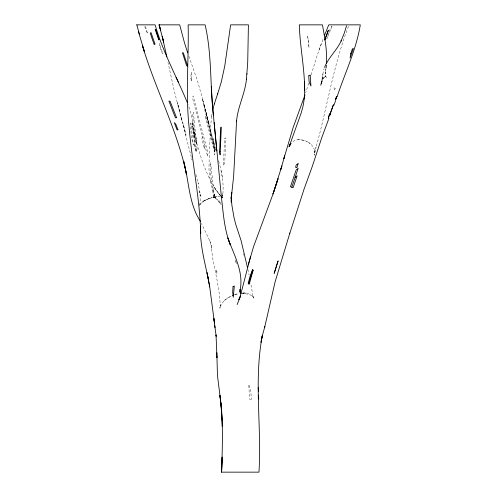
<?xml version="1.0" encoding="UTF-8"?>
<svg xmlns="http://www.w3.org/2000/svg" width="497" height="497" viewBox="0 0 497 497"><rect width="100%" height="100%" fill="white"/><g stroke="black" fill="none" stroke-linecap="round" stroke-linejoin="round"><path stroke-width="0.37" stroke-dasharray="2.48 1.86" d="M307.773 141.999C311.569 144.012 314.613 147.771 314.707 152.2L314.52 150.802L314.402 155.139L316.005 147.311L315.713 148.497C327.194 107.837 333.139 65.585 348.596 26.092M222.557 196.358L222.836 193.432L222.563 196.483C224.066 185.443 222.364 174.261 219.345 163.619M326.237 65.368L325.69 70.692L326.262 65.051L325.46 74.451L325.492 72.413L325.846 76.743L325.373 74.494M235.553 259.956L235.329 261.931L236.547 263.801L235.889 261.236M211.635 116.273L210.672 125.909L209.181 156.841L208.995 169.315L209.461 175.863L211.473 185.866L215.369 197.825L221.128 204.503L216.947 199.011L215.369 197.825L212.536 197.725L215.002 197.632L214.555 197.626L214.81 197.377M322.429 77.321L322.671 75.426M211.585 116.621L212.113 113.179L212.064 113.527M202.409 136.072L207.647 156.561L207.982 153.219L193.196 95.94L192.501 97.822L202.409 136.072L201.912 138.874L204.528 149.112L204.379 143.751M199.713 205.317L200.347 198.601L199.775 191.444L200.378 195.961L198.086 182.828L198.235 183.418L195.688 173.67M322.82 74.19L324.063 68.654M311.221 74.767L316.322 57.932L323.578 37.704M308.724 83.111L305.68 92.858M318.956 50.203L321.429 43.326M332.108 26.26L326.846 38.803L328.051 34.119L330.679 27.888L331.89 26.068M322.975 78.812L324.839 76.619L326.38 76.967M199.9 204.783L199.645 205.205L201.72 202.546L200.036 204.342M322.882 78.812L324.386 76.842L325.547 76.507M224.085 300.691L226.657 298.542L231.062 295.926M242.269 294.025L244.046 293.249L242.294 293.472M203.758 200.999L201.881 202.441L206.156 199.651L212.294 197.694C210.274 197.365 194.756 205.186 208.492 198.713M214.555 197.626L215.095 197.042L214.866 197.321L217.456 196.52L220.463 196.7M292.814 141.682L293.69 141.105A9.648 9.542 -69.2 0 1 297.573 139.856C302.114 139.365 306.798 140.881 310.383 143.67M231.03 296.2C226.477 298.48 222.072 301.915 220.196 306.792L220.457 305.997L219.836 308.227L220.345 304.767L220.289 305.692L219.45 294.715L217.295 281.29L212.629 258.198L211.126 245.17L211.579 248.202L209.821 240.939L201.403 223.327M214.872 197.197L215.748 196.905M234.727 294.479L238.976 293.466M214.605 197.11L217.326 196.445M234.721 294.752L238.951 293.789M208.61 198.688L211.026 197.98M213.288 197.564L214.362 197.539M213.157 197.526L213.561 197.439M213.617 197.589L213.996 197.539M297.709 139.787L302.182 139.961L306.5 141.297M243.474 293.559L242.281 293.584M242.691 293.534L245.506 293.597L243.306 293.522M242.952 292.553L248.823 293.628M325.187 76.507L325.827 76.687L326.442 77.867M245.257 293.584L250.606 295.05L253.576 297.405L252.588 296.305L253.743 298.212L252.78 295.56L253.01 296.448L250.674 282.961M215.984 198.291L215.052 197.8L214.25 194.165L215.114 197.545L214.263 194.544L214.4 194.954M219.823 194.986L216.947 191.494L220.761 195.961M220.805 195.986L214.039 187.158L216.549 190.935C204.919 172.888 198.75 152.132 193.923 131.848L194.886 137.004L191.364 114.54L188.108 104.668M219.134 200.819L220.475 202.764M325.827 76.687L325.628 76.171M188.885 56.236L197.533 81.036L202.745 99.437M209.74 240.536L210.722 243.542M145.491 26.291L147.597 33.796L144.54 26.148M204.416 105.83L202.279 98.437L215.996 150.678M218.593 160.742L219.158 162.898M203.913 104.718L209.169 124.306L205.864 111.564M203.888 105.115L204.503 108.961L215.238 150.541L215.182 148.814L202.788 99.965M191.68 158.543L192.035 159.91M191.333 157.182L174.254 90.833L167.992 62.405M243.35 253.7L243.692 255.191M247.854 269.299L249.121 275.077M221.066 170.751L222.383 177.435M206.125 112.788L206.628 115.639M314.607 151.51L314.694 152.865L314.651 152.15M191.488 78.495L191.488 81.67L190.662 77.308L191.507 72.015L191.488 78.495M214.909 149.019L214.785 154.952L213.25 138.694L214.909 149.019M216.928 271.076L216.847 273.785L215.99 270.057L216.928 271.076M213.847 190.718L213.58 198.154L210.156 169.421L210.591 162.457L213.847 190.718M223.551 162.693L223.433 165.762L224.725 162.631L225.849 138.079L224.675 138.116L223.551 162.693M196.831 140.328L196.626 144.124L191.879 125.766L193.532 127.592L196.831 140.328M197.06 148.783L196.433 152.194L192.6 114.677L193.401 112.204L197.06 148.783M335.214 88.36L334.692 89.634L333.276 88.062L333.437 87.683L335.214 88.36M214.897 151.243L214.431 151.958L205.23 116.298L205.696 115.584L214.897 151.243M190.991 123.026L190.109 123.828L190.854 131.059L191.625 138.408L193.302 145.081L190.991 123.026M192.382 122.094L195.489 151.771L192.382 122.094M307.718 36.362L309.053 47.818L307.718 36.362M251.271 399.19L249.556 399.209L248.761 384.367L250.886 391.624L251.271 399.19M162.892 53.67L161.432 51.62L159.537 46.277L159.245 43.456L162.892 53.67M177.895 103.923L177.336 102.705L182.15 121.225L177.895 103.923M184.132 127.257L182.722 122.504L186.021 135.234L184.132 127.257"/><path stroke-width="0.75" d="M231.248 201.757L231.329 197.179L231.36 202.018M326.343 63.641C327.374 50.595 324.684 37.635 322.447 24.85L299.3 24.85C300.02 49.464 305.953 73.842 304.369 98.518L304.425 97.952L303.095 105.936L301.263 112.763L289.223 146.422L290.173 144.627L289.037 146.721L290.074 144.795M231.254 201.819L231.764 192.612L231.211 198.471L233.633 176.354L236.591 120.877L236.535 121.386C237.703 106.787 245.114 93.598 246.456 79.023M240.163 289.465L240.039 292.05L240.163 289.465L240.101 290.267C243.915 271.586 233.82 254.824 227.881 237.914L230.335 244.909C224.284 229.695 223.277 213.12 221.407 197.029M246.406 79.495L247.723 62.218L248.413 24.85L230.633 24.85L224.75 66.101L221.327 81.843L217.611 93.976M322.311 78.75L322.429 77.321M246.978 74.196L247.034 73.736M322.752 74.799L322.82 74.19M322.391 78.017L321.975 81.023M335.543 99.847L336.252 97.045L337.084 96.219L335.543 99.847L336.705 96.66M321.472 83.428L321.901 81.297M264.839 326.628L264.628 327.393L275.102 281.861L289.875 233M212.853 109.47L214.418 103.587M250.625 256.29L240.157 296.591M264.739 326.989L262.043 336.686L261.031 342.247L262.348 335.456C253.675 380.509 261.795 426.619 258.962 472.15L221.575 472.15L222.184 457.029L221.587 472.15C222.401 446.542 223.488 420.698 219.873 395.252L221.662 411.181L222.234 426.277M284.651 155.716L283.905 158.574L293.025 127.878L304.996 94.902M248.668 283.849L252.638 269.591L250.034 276.357L248.171 283.408L249.202 284.284L253.172 269.995L250.531 276.786M248.351 264.472L253.619 246.462L272.735 194.787L278.103 178.678L273.015 194.023L281.898 165.93L280.967 169.011M346.508 25.813L344.154 33.492L341.054 41.102L341.333 40.543C337.028 50.284 328.455 57.447 324.541 67.362M284.129 157.717L280.762 169.657M289.664 233.683L303.99 189.332L312.203 166.65L321.789 137.582L328.946 118.329M237.119 304.605L240.517 295.995M214.319 103.892L217.717 93.672M295.013 177.752L298.163 168.234L296.075 170.123L290.465 186.748L293.112 187.649L297.144 175.789L295.013 177.752L291.782 187.239M324.845 40.033L328.337 30.292L324.87 39.437M337.283 96.145C345.191 72.456 356.262 49.688 360.3 24.85L328.759 24.85L324.398 35.61M335.637 100.624L333.947 105.128M238.852 299.461L239.933 296.957M238.964 299.492L240.094 296.982M290.714 143.801L291.186 143.273M232.596 295.504L233.652 295.106M240.542 293.267L241.312 293.205M136.7 24.85L155.101 24.85C162.873 51.943 176.559 76.668 187.319 102.575M221.072 196.818L221.991 197.166M221.768 197.135L222.625 197.62L222.19 197.352M200.521 221.463C188.661 203.708 189.133 181.256 183.66 161.19L186.512 174.664L185.095 167.874M176.068 77.246L178.311 82.061M240.393 292.876L240.076 291.298M187.704 52.831L184.573 43.152L179.678 24.85L159.121 24.85L163.662 42.245L162.239 36.393L166.824 56.764M139.359 34.007L136.799 24.85M138.415 31.491L144.472 51.912L142.39 45.357C154.604 86.838 175.056 125.617 185.064 167.725M247.369 267.144L241.076 240.554L235.789 224.551L234.031 217.711L231.906 205.379L231.229 196.725L231.341 201.26M208.516 280.022L207.044 272.71L209.821 287.701L214.505 323.317M209.753 286.899C206.249 266.672 199.682 246.816 200.465 226.042L200.72 233.596C199.788 197.458 191.997 161.991 188.984 126.039C185.499 92.399 188.928 58.571 188.146 24.85L205.118 24.85C211.977 54.502 209.964 85.018 213.368 115.055M214.412 322.634L213.847 318.527L215.083 327.784M214.673 325.274L216.183 336.245L216.046 334.941L216.953 357.623L216.885 352.653M220.972 403.595L217.45 375.446L216.94 356.498M220.91 403.086L222.084 420.282M221.451 197.446L212.598 106.985L211.244 86.304M214.114 122.504L216.835 150.995M258.564 395.14L258.72 399.016M304.456 81.763L304.754 90.379L304.742 89.976M320.782 85.267A9.754 2.92 -84.2 0 1 321.845 81.303M220.214 151.778L220.103 154.853L219.575 151.802L220.705 127.226L221.345 127.207L220.214 151.778M233.018 286.726L232.664 292.342L233.267 297.256L234.335 285.974L233.018 286.726M350.727 53.688L350.112 58.043L353.417 48.507L352.41 48.818L350.727 53.688M330.027 113.832L329.822 115.229L333.412 104.761L328.337 118.367L328.635 116.397L329.486 114.124L330.027 113.832M278.078 260.987L274.201 273.288L278.078 260.987M298.132 163.718L296.846 167.737L295.553 167.185L296.318 164.805L298.132 163.718M154.958 44.047L154.12 44.444L152.138 38.716L150.224 33.044L151.057 32.653L154.958 44.047M155.617 29.354L155.219 29.509L158.76 39.859L159.158 39.71L155.617 29.354M310.165 75.153L308.699 75.482L309.078 81.657L310.948 86.068L310.165 75.153M176.541 117.671L175.478 117.895L168.881 101.09L170.092 101.245L176.541 117.671M177.945 129.81L177.075 129.879L174.292 122.622L175.776 124.095L177.945 129.81M187.599 65.877L186.642 65.828L182.43 52.744L183.312 52.794L187.599 65.877M160.643 30.274L159.121 24.85L160.643 30.274M258.415 391.307L258.285 387.474L258.415 391.325"/></g></svg>
